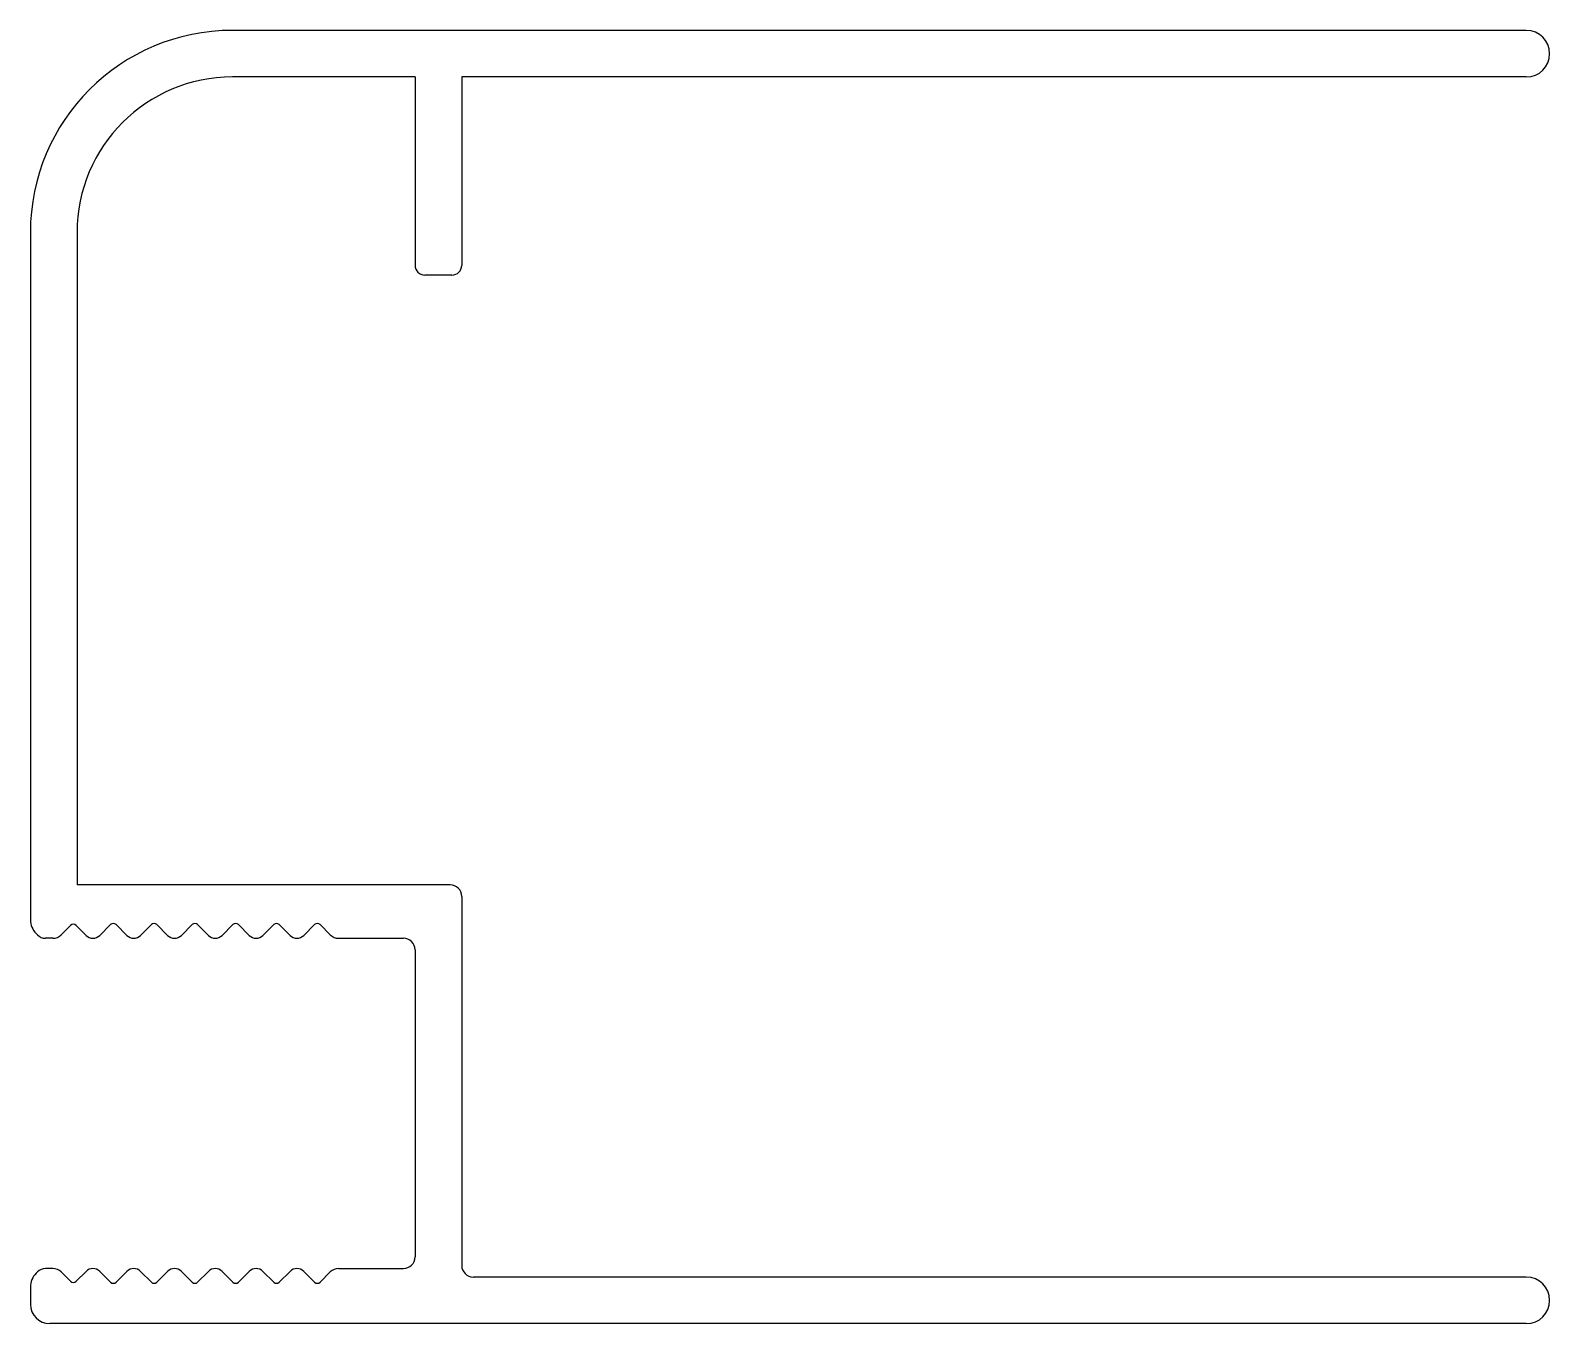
# Model space of a CAD drawing. Extents: x 2286.5 to 2325.6, y 1792.7 to 1826.
import ezdxf

# ---------------------------------------------------------------- set-up
doc = ezdxf.new("R2010")
doc.units = 0
doc.layers.get('0').update_dxf_attribs({"linetype": 'CONTINUOUS'})

msp = doc.modelspace()

# ---------------------------------------------------------------- linework, layer by layer
at = {"linetype": 'CONTINUOUS'}
for p, q in [((2325.027, 1825.954), (2291.727, 1825.954)), ((2296.427, 1824.754), (2291.727, 1824.754)), ((2296.427, 1824.754), (2296.427, 1819.904)), ((2297.627, 1824.754), (2297.627, 1819.904)), ((2325.027, 1824.754), (2297.627, 1824.754)), ((2286.527, 1820.754), (2286.527, 1803.053)), ((2287.727, 1820.754), (2287.727, 1803.954)), ((2297.377, 1819.654), (2296.677, 1819.654)), ((2297.327, 1803.954), (2287.727, 1803.954)), ((2297.627, 1803.654), (2297.627, 1794.154)), ((2287.32, 1802.666), (2287.562, 1802.907)), ((2287.959, 1802.651), (2287.703, 1802.907)), ((2288.59, 1802.929), (2288.313, 1802.651)), ((2289.009, 1802.651), (2288.732, 1802.929)), ((2289.64, 1802.929), (2289.363, 1802.651)), ((2290.059, 1802.651), (2289.782, 1802.929)), ((2290.69, 1802.929), (2290.413, 1802.651)), ((2291.109, 1802.651), (2290.832, 1802.929)), ((2291.74, 1802.929), (2291.463, 1802.651)), ((2292.159, 1802.651), (2291.882, 1802.929)), ((2292.79, 1802.929), (2292.513, 1802.651)), ((2293.209, 1802.651), (2292.932, 1802.929)), ((2293.84, 1802.929), (2293.563, 1802.651)), ((2294.245, 1802.666), (2293.982, 1802.929)), ((2286.707, 1802.666), (2286.673, 1802.699)), ((2287.108, 1802.578), (2286.919, 1802.578)), ((2294.457, 1802.578), (2296.127, 1802.578)), ((2296.427, 1802.278), (2296.427, 1794.373)), ((2286.707, 1793.985), (2286.673, 1793.951)), ((2287.108, 1794.073), (2286.919, 1794.073)), ((2287.32, 1793.985), (2287.562, 1793.744)), ((2287.959, 1794), (2287.703, 1793.744)), ((2288.59, 1793.722), (2288.313, 1794)), ((2289.009, 1794), (2288.732, 1793.722)), ((2289.64, 1793.722), (2289.363, 1794)), ((2290.059, 1794), (2289.782, 1793.722)), ((2290.69, 1793.722), (2290.413, 1794)), ((2291.109, 1794), (2290.832, 1793.722)), ((2291.74, 1793.722), (2291.463, 1794)), ((2292.159, 1794), (2291.882, 1793.722)), ((2292.79, 1793.722), (2292.513, 1794)), ((2293.209, 1794), (2292.932, 1793.722)), ((2293.84, 1793.722), (2293.563, 1794)), ((2294.245, 1793.985), (2293.982, 1793.722)), ((2294.457, 1794.073), (2296.127, 1794.073)), ((2286.527, 1793.598), (2286.527, 1793.154)), ((2325.027, 1793.854), (2297.927, 1793.854)), ((2325.027, 1792.654), (2287.027, 1792.654))]:
    msp.add_line(p, q, dxfattribs=at)
for centre, radius, start, end in [((2291.727, 1820.754), 5.2, 90, 180), ((2325.027, 1825.354), 0.6, 270, 90), ((2291.727, 1820.754), 4, 90, 180), ((2296.677, 1819.904), 0.25, 180, 270), ((2297.377, 1819.904), 0.25, 270, 0), ((2297.327, 1803.654), 0.3, 0, 90), ((2287.027, 1803.053), 0.5, 180, 225), ((2287.632, 1802.836), 0.1, 45, 135), ((2288.661, 1802.858), 0.1, 45, 135), ((2289.711, 1802.858), 0.1, 45, 135), ((2290.761, 1802.858), 0.1, 45, 135), ((2291.811, 1802.858), 0.1, 45, 135), ((2292.861, 1802.858), 0.1, 45, 135), ((2293.911, 1802.858), 0.1, 45, 135), ((2286.919, 1802.878), 0.3, 225, 270), ((2287.108, 1802.878), 0.3, 270, 315), ((2288.136, 1802.828), 0.25, 225, 315), ((2289.186, 1802.828), 0.25, 225, 315), ((2290.236, 1802.828), 0.25, 225, 315), ((2291.286, 1802.828), 0.25, 225, 315), ((2292.336, 1802.828), 0.25, 225, 315), ((2293.386, 1802.828), 0.25, 225, 315), ((2294.457, 1802.878), 0.3, 225, 270), ((2296.127, 1802.278), 0.3, 0, 90), ((2296.127, 1794.373), 0.3, 270, 360), ((2287.027, 1793.598), 0.5, 135, 180), ((2286.919, 1793.773), 0.3, 90, 135), ((2287.108, 1793.773), 0.3, 45, 90), ((2288.136, 1793.823), 0.25, 45, 135), ((2289.186, 1793.823), 0.25, 45, 135), ((2290.236, 1793.823), 0.25, 45, 135), ((2291.286, 1793.823), 0.25, 45, 135), ((2292.336, 1793.823), 0.25, 45, 135), ((2293.386, 1793.823), 0.25, 45, 135), ((2294.457, 1793.773), 0.3, 90, 135), ((2297.927, 1794.154), 0.3, 180, 270), ((2287.632, 1793.815), 0.1, 225, 315), ((2288.661, 1793.793), 0.1, 225, 315), ((2289.711, 1793.793), 0.1, 225, 315), ((2290.761, 1793.793), 0.1, 225, 315), ((2291.811, 1793.793), 0.1, 225, 315), ((2292.861, 1793.793), 0.1, 225, 315), ((2293.911, 1793.793), 0.1, 225, 315), ((2325.027, 1793.254), 0.6, 270, 90), ((2287.027, 1793.154), 0.5, 180, 270)]:
    msp.add_arc(centre, radius, start, end, dxfattribs=at)

doc.saveas('drawing.dxf')
